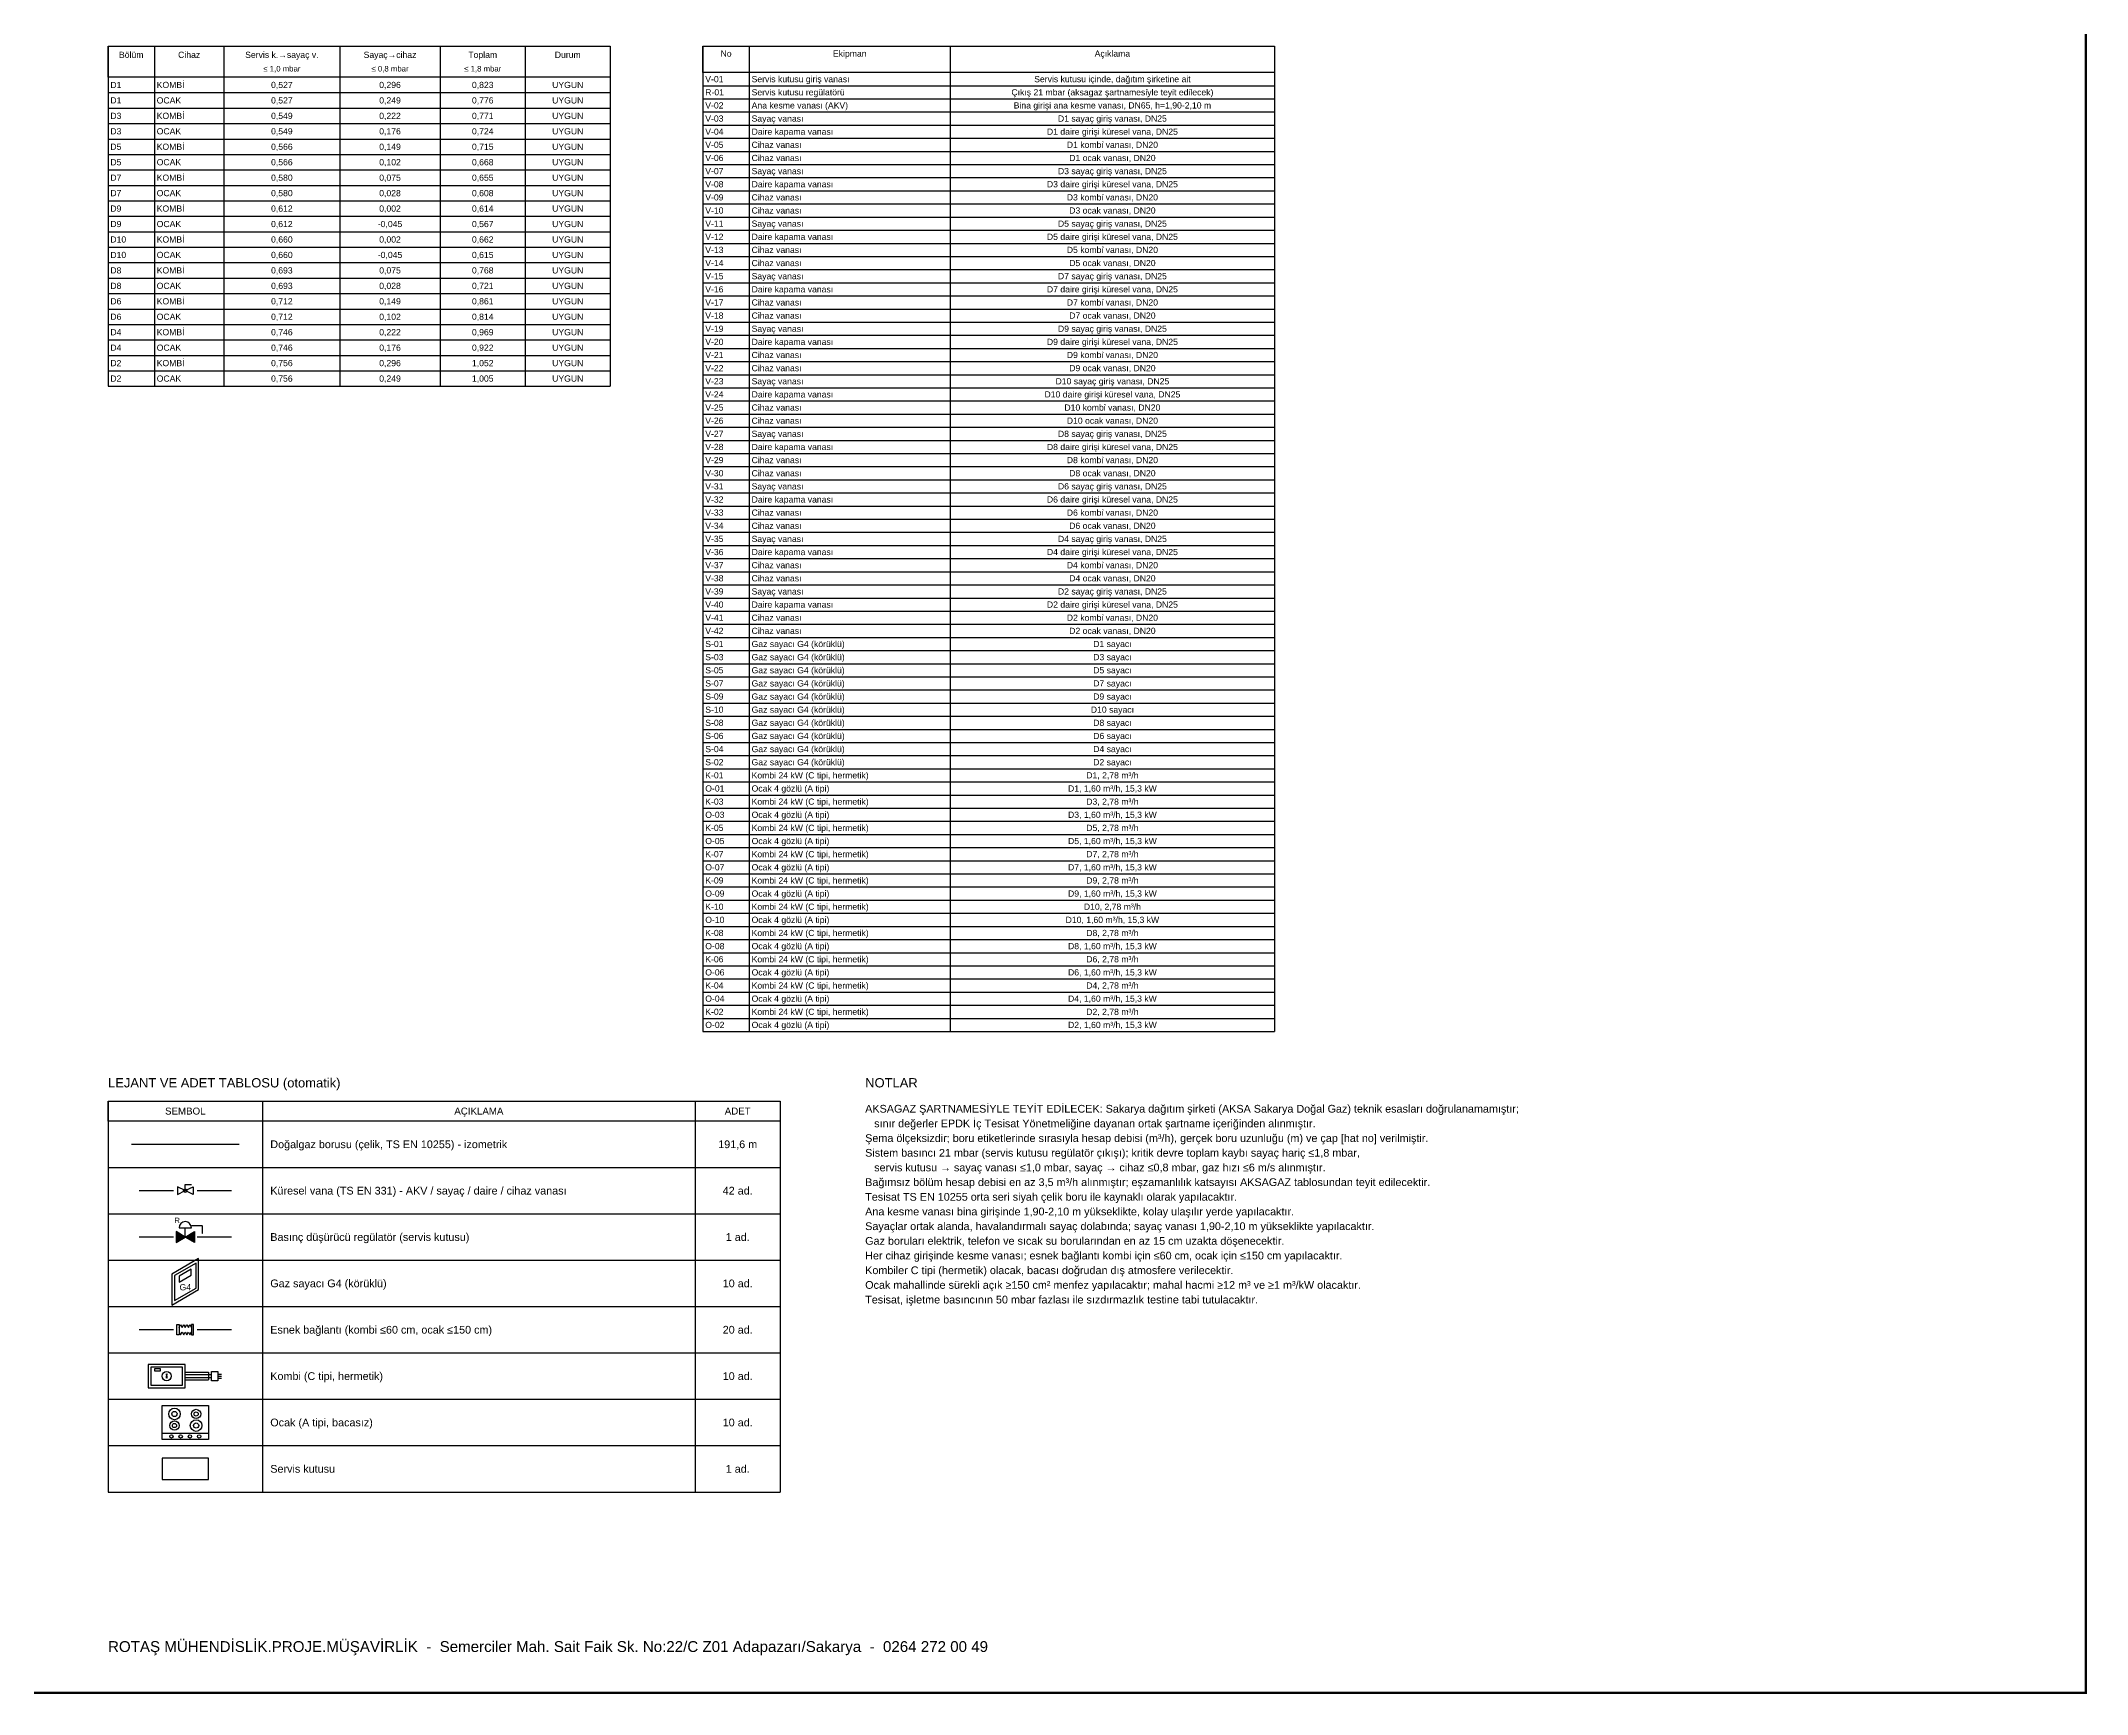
# Model space of a CAD drawing. Header units: centimetres. Extents: x -915 to 4395, y -955 to 2489.
# Drawn here: x 1747 to 4395, y -955 to 1184 of the extents above; entities that cross this region are included whole.
import ezdxf
from ezdxf.enums import TextEntityAlignment as Align

# ---------------------------------------------------------------- set-up
doc = ezdxf.new("R2010")
doc.units = ezdxf.units.CM
doc.linetypes.add('DASHED', pattern=[1.524, 1.27, -0.254])
for name, color, linetype in [('ROTAS-DOGALGAZ-LEJANT', 7, 'Continuous'), ('ROTAS-DOGALGAZ-NOT', 1, 'Continuous'), ('ROTAS-DOGALGAZ-PAFTA', 7, 'Continuous'), ('ROTAS-DOGALGAZ-TABLO', 7, 'Continuous'), ('ROTAS-DOGALGAZ-YAZI', 7, 'Continuous')]:
    doc.layers.add(name, color=color, linetype=linetype)
doc.styles.add('ROTAS', font='arial.ttf')

# ---------------------------------------------------------------- blocks, each defined once
blk = doc.blocks.new('ROTAS-DG-KURESEL-VANA')
for p, q in [((0, 2.2), (0, 8)), ((0, 8), (8, 8))]:
    blk.add_line(p, q)
for points in [[(-10, 5), (-10, -5), (0, 0)], [(10, 5), (10, -5), (0, 0)]]:
    blk.add_lwpolyline(points, close=True)
blk.add_circle((0, 0), 2.2)
at = {"style": 'ROTAS', "flags": 1}
blk.add_attdef('CAP', (-4, -1.5), '', height=3, dxfattribs=at)
blk = doc.blocks.new('ROTAS-DG-REGULATOR')
for points in [[(-12, 7), (-12, -7), (0, 0)], [(12, 7), (12, -7), (0, 0)]]:
    blk.add_hatch(color=7).paths.add_polyline_path(points)
for p, q in [((-8, 12), (8, 12)), ((0, 0), (0, 12))]:
    blk.add_line(p, q)
for points in [[(-12, 7), (-12, -7), (0, 0)], [(12, 7), (12, -7), (0, 0)]]:
    blk.add_lwpolyline(points, close=True)
at = {"linetype": 'DASHED', "ltscale": 0.15}
blk.add_lwpolyline([(8, 15), (22, 15), (22, 4)], dxfattribs=at)
blk.add_arc((0, 12), 8, 0, 180)
at = {"style": 'ROTAS'}
blk.add_text('R', height=7, dxfattribs=at).set_placement((-14, 18))
blk = doc.blocks.new('ROTAS-DG-SAYAC')
for points in [[(-17.3, -10), (17.3, 10), (17.3, 50), (-17.3, 30)], [(-13.9, -4), (13.9, 12), (13.9, 44), (-13.9, 28)], [(-7.8, 19.5), (7.8, 28.5), (7.8, 36.5), (-7.8, 27.5)]]:
    blk.add_lwpolyline(points, close=True)
at = {"style": 'ROTAS'}
blk.add_attdef('TIP', text='', height=8, dxfattribs=at).set_placement((0, 13), align=Align.MIDDLE_CENTER)
blk = doc.blocks.new('ROTAS-DG-ESNEK')
for points in [[(-10.75, 6.7), (-8.1, 6.7), (-8.1, -6.7), (-10.75, -6.7)], [(10.75, 6.7), (8.1, 6.7), (8.1, -6.7), (10.75, -6.7)]]:
    blk.add_lwpolyline(points, close=True)
for points in [[(-8.1, 3.1), (-6.075, 6.7), (-4.05, 3.1), (-2.025, 6.7), (0, 3.1), (2.025, 6.7), (4.05, 3.1), (6.075, 6.7), (8.1, 3.1)], [(-8.1, -3.1), (-6.075, -6.7), (-4.05, -3.1), (-2.025, -6.7), (0, -3.1), (2.025, -6.7), (4.05, -3.1), (6.075, -6.7), (8.1, -3.1)]]:
    blk.add_lwpolyline(points)
at = {"style": 'ROTAS', "flags": 1}
blk.add_attdef('CAP', (-4, -1.5), '', height=3, dxfattribs=at)
blk = doc.blocks.new('ROTAS-DG-KOMBI')
for p, q in [((47.8, 20), (78, 20)), ((47.8, 17), (82, 17)), ((47.8, 13), (82, 13)), ((47.8, 10), (78, 10)), ((78, 20), (78, 10)), ((90, 17.5), (95, 17.5)), ((90, 15), (95, 15)), ((90, 12.5), (95, 12.5))]:
    blk.add_line(p, q)
for points in [[(0, 0), (47.8, 0), (47.8, 30), (0, 30)], [(3.4, 3.4), (44.4, 3.4), (44.4, 26.6), (3.4, 26.6)], [(8, 22), (16, 22), (16, 24.5), (8, 24.5)], [(82, 21), (90, 21), (90, 9), (82, 9)]]:
    blk.add_lwpolyline(points, close=True)
blk.add_circle((23.9, 15), 6)
for centre, start, end in [((21.4, 15), 300, 60), ((26.4, 15), 120, 240)]:
    blk.add_arc(centre, 3, start, end)
blk = doc.blocks.new('ROTAS-DG-OCAK')
blk.add_line((-30, -36), (30, -36))
blk.add_lwpolyline([(-30, 0), (30, 0), (30, -44), (-30, -44)], close=True)
for centre, radius in [((-14, -11), 7.5), ((-14, -26), 6), ((-14, -11), 3.38), ((-14, -26), 2.7), ((14, -26), 7.5), ((14, -11), 6), ((14, -26), 3.38), ((14, -11), 2.7), ((-18, -40), 2.2), ((-6, -40), 2.2), ((6, -40), 2.2), ((18, -40), 2.2)]:
    blk.add_circle(centre, radius)

msp = doc.modelspace()

# ---------------------------------------------------------------- linework, layer by layer
at = {"layer": 'ROTAS-DOGALGAZ-LEJANT'}
for p, q in [((1833.7, -187.7), (1833.7, -693.7)), ((2033.7, -187.7), (2033.7, -693.7)), ((2593.7, -187.7), (2593.7, -693.7)), ((2703.7, -187.7), (2703.7, -693.7)), ((1833.7, -273.7), (2703.7, -273.7)), ((1833.7, -333.7), (2703.7, -333.7)), ((1833.7, -393.7), (2703.7, -393.7)), ((1833.7, -453.7), (2703.7, -453.7)), ((1833.7, -513.7), (2703.7, -513.7)), ((1833.7, -573.7), (2703.7, -573.7)), ((1833.7, -633.7), (2703.7, -633.7)), ((1833.7, -693.7), (2703.7, -693.7))]:
    msp.add_line(p, q, dxfattribs=at)
msp.add_lwpolyline([(1833.7, -187.7), (2703.7, -187.7), (2703.7, -213.7), (1833.7, -213.7)], close=True, dxfattribs=at)
at = {"layer": 'ROTAS-DOGALGAZ-LEJANT', "const_width": 1.5}
for points in [[(1863.7, -243.7), (2003.7, -243.7)], [(1873.7, -303.7), (1918.7, -303.7)], [(1948.7, -303.7), (1993.7, -303.7)], [(1873.7, -363.7), (1918.7, -363.7)], [(1948.7, -363.7), (1993.7, -363.7)], [(1873.7, -483.7), (1918.7, -483.7)], [(1948.7, -483.7), (1993.7, -483.7)]]:
    msp.add_lwpolyline(points, dxfattribs=at)
at = {"layer": 'ROTAS-DOGALGAZ-LEJANT', "linetype": 'DASHED', "ltscale": 0.6}
msp.add_lwpolyline([(1903.7, -677.7), (1963.7, -677.7), (1963.7, -649.7), (1903.7, -649.7)], close=True, dxfattribs=at)
at = {"layer": 'ROTAS-DOGALGAZ-PAFTA', "const_width": 3}
msp.add_lwpolyline([(-913.5, -953.7), (4393.7, -953.7), (4393.7, 2487.3), (-913.5, 2487.3)], close=True, dxfattribs=at)
at = {"layer": 'ROTAS-DOGALGAZ-TABLO'}
for p, q in [((1833.7, 1177.3), (1833.7, 737.3)), ((1893.7, 1177.3), (1893.7, 737.3)), ((1983.7, 1177.3), (1983.7, 737.3)), ((2133.7, 1177.3), (2133.7, 737.3)), ((2263.7, 1177.3), (2263.7, 737.3)), ((2373.7, 1177.3), (2373.7, 737.3)), ((2483.7, 1177.3), (2483.7, 737.3)), ((2603.7, 1177.3), (2603.7, -97.7)), ((2663.7, 1177.3), (2663.7, -97.7)), ((2923.7, 1177.3), (2923.7, -97.7)), ((3343.7, 1177.3), (3343.7, -97.7)), ((1833.7, 1117.3), (2483.7, 1117.3)), ((2603.7, 1126.3), (3343.7, 1126.3)), ((1833.7, 1097.3), (2483.7, 1097.3)), ((2603.7, 1109.3), (3343.7, 1109.3)), ((2603.7, 1092.3), (3343.7, 1092.3)), ((1833.7, 1077.3), (2483.7, 1077.3)), ((2603.7, 1075.3), (3343.7, 1075.3)), ((1833.7, 1057.3), (2483.7, 1057.3)), ((1833.7, 1037.3), (2483.7, 1037.3)), ((2603.7, 1058.3), (3343.7, 1058.3)), ((2603.7, 1041.3), (3343.7, 1041.3)), ((1833.7, 1017.3), (2483.7, 1017.3)), ((2603.7, 1024.3), (3343.7, 1024.3)), ((2603.7, 1007.3), (3343.7, 1007.3)), ((1833.7, 997.3), (2483.7, 997.3)), ((2603.7, 990.3), (3343.7, 990.3)), ((1833.7, 977.3), (2483.7, 977.3)), ((1833.7, 957.3), (2483.7, 957.3)), ((2603.7, 973.3), (3343.7, 973.3)), ((2603.7, 956.3), (3343.7, 956.3)), ((1833.7, 937.3), (2483.7, 937.3)), ((2603.7, 939.3), (3343.7, 939.3)), ((1833.7, 917.3), (2483.7, 917.3)), ((2603.7, 922.3), (3343.7, 922.3)), ((2603.7, 905.3), (3343.7, 905.3)), ((1833.7, 897.3), (2483.7, 897.3)), ((1833.7, 877.3), (2483.7, 877.3)), ((2603.7, 888.3), (3343.7, 888.3)), ((1833.7, 857.3), (2483.7, 857.3)), ((2603.7, 871.3), (3343.7, 871.3)), ((2603.7, 854.3), (3343.7, 854.3)), ((1833.7, 837.3), (2483.7, 837.3)), ((2603.7, 837.3), (3343.7, 837.3)), ((1833.7, 817.3), (2483.7, 817.3)), ((1833.7, 797.3), (2483.7, 797.3)), ((2603.7, 820.3), (3343.7, 820.3)), ((2603.7, 803.3), (3343.7, 803.3)), ((1833.7, 777.3), (2483.7, 777.3)), ((2603.7, 786.3), (3343.7, 786.3)), ((2603.7, 769.3), (3343.7, 769.3)), ((1833.7, 757.3), (2483.7, 757.3)), ((2603.7, 752.3), (3343.7, 752.3)), ((1833.7, 737.3), (2483.7, 737.3)), ((2603.7, 735.3), (3343.7, 735.3)), ((2603.7, 718.3), (3343.7, 718.3)), ((2603.7, 701.3), (3343.7, 701.3)), ((2603.7, 684.3), (3343.7, 684.3)), ((2603.7, 667.3), (3343.7, 667.3)), ((2603.7, 650.3), (3343.7, 650.3)), ((2603.7, 633.3), (3343.7, 633.3)), ((2603.7, 616.3), (3343.7, 616.3)), ((2603.7, 599.3), (3343.7, 599.3)), ((2603.7, 582.3), (3343.7, 582.3)), ((2603.7, 565.3), (3343.7, 565.3)), ((2603.7, 548.3), (3343.7, 548.3)), ((2603.7, 531.3), (3343.7, 531.3)), ((2603.7, 514.3), (3343.7, 514.3)), ((2603.7, 497.3), (3343.7, 497.3)), ((2603.7, 480.3), (3343.7, 480.3)), ((2603.7, 463.3), (3343.7, 463.3)), ((2603.7, 446.3), (3343.7, 446.3)), ((2603.7, 429.3), (3343.7, 429.3)), ((2603.7, 412.3), (3343.7, 412.3)), ((2603.7, 395.3), (3343.7, 395.3)), ((2603.7, 378.3), (3343.7, 378.3)), ((2603.7, 361.3), (3343.7, 361.3)), ((2603.7, 344.3), (3343.7, 344.3)), ((2603.7, 327.3), (3343.7, 327.3)), ((2603.7, 310.3), (3343.7, 310.3)), ((2603.7, 293.3), (3343.7, 293.3)), ((2603.7, 276.3), (3343.7, 276.3)), ((2603.7, 259.3), (3343.7, 259.3)), ((2603.7, 242.3), (3343.7, 242.3)), ((2603.7, 225.3), (3343.7, 225.3)), ((2603.7, 208.3), (3343.7, 208.3)), ((2603.7, 191.3), (3343.7, 191.3)), ((2603.7, 174.3), (3343.7, 174.3)), ((2603.7, 157.3), (3343.7, 157.3)), ((2603.7, 140.3), (3343.7, 140.3)), ((2603.7, 123.3), (3343.7, 123.3)), ((2603.7, 106.3), (3343.7, 106.3)), ((2603.7, 89.3), (3343.7, 89.3)), ((2603.7, 72.3), (3343.7, 72.3)), ((2603.7, 55.3), (3343.7, 55.3)), ((2603.7, 38.3), (3343.7, 38.3)), ((2603.7, 21.3), (3343.7, 21.3)), ((2603.7, 4.3), (3343.7, 4.3)), ((2603.7, -12.7), (3343.7, -12.7)), ((2603.7, -29.7), (3343.7, -29.7)), ((2603.7, -46.7), (3343.7, -46.7)), ((2603.7, -63.7), (3343.7, -63.7)), ((2603.7, -80.7), (3343.7, -80.7)), ((2603.7, -97.7), (3343.7, -97.7))]:
    msp.add_line(p, q, dxfattribs=at)
for points in [[(1833.7, 1177.3), (2483.7, 1177.3), (2483.7, 1137.3), (1833.7, 1137.3)], [(2603.7, 1177.3), (3343.7, 1177.3), (3343.7, 1143.3), (2603.7, 1143.3)]]:
    msp.add_lwpolyline(points, close=True, dxfattribs=at)

# ---------------------------------------------------------------- block references
at = {"layer": 'ROTAS-DOGALGAZ-LEJANT'}
for name, p in [('ROTAS-DG-KURESEL-VANA', (1933.7, -303.7)), ('ROTAS-DG-REGULATOR', (1933.7, -363.7)), ('ROTAS-DG-ESNEK', (1933.7, -483.7)), ('ROTAS-DG-KOMBI', (1885.7, -558.7)), ('ROTAS-DG-OCAK', (1933.7, -581.7))]:
    msp.add_blockref(name, p, dxfattribs=at)
msp.add_blockref('ROTAS-DG-SAYAC', (1933.7, -441.7), dxfattribs=at).add_auto_attribs({'TIP': 'G4'})

# ---------------------------------------------------------------- texts
at = {"layer": 'ROTAS-DOGALGAZ-LEJANT', "style": 'ROTAS'}
msp.add_text('LEJANT VE ADET TABLOSU (otomatik)', height=12, dxfattribs=at).set_placement((1833.7, -173.7), align=Align.BOTTOM_LEFT)
for s, height, p in [('SEMBOL', 9, (1933.7, -200.7)), ('AÇIKLAMA', 9, (2313.7, -200.7)), ('ADET', 9, (2648.7, -200.7)), ('191,6 m', 10, (2648.7, -243.7)), ('42 ad.', 10, (2648.7, -303.7)), ('1 ad.', 10, (2648.7, -363.7)), ('10 ad.', 10, (2648.7, -423.7)), ('20 ad.', 10, (2648.7, -483.7)), ('10 ad.', 10, (2648.7, -543.7)), ('10 ad.', 10, (2648.7, -603.7)), ('1 ad.', 10, (2648.7, -663.7))]:
    msp.add_text(s, height=height, dxfattribs=at).set_placement(p, align=Align.MIDDLE_CENTER)
for s, p in [('Doğalgaz borusu (çelik, TS EN 10255) - izometrik', (2043.7, -243.7)), ('Küresel vana (TS EN 331) - AKV / sayaç / daire / cihaz vanası', (2043.7, -303.7)), ('Basınç düşürücü regülatör (servis kutusu)', (2043.7, -363.7)), ('Gaz sayacı G4 (körüklü)', (2043.7, -423.7)), ('Esnek bağlantı (kombi ≤60 cm, ocak ≤150 cm)', (2043.7, -483.7)), ('Kombi (C tipi, hermetik)', (2043.7, -543.7)), ('Ocak (A tipi, bacasız)', (2043.7, -603.7)), ('Servis kutusu', (2043.7, -663.7))]:
    msp.add_text(s, height=10, dxfattribs=at).set_placement(p, align=Align.MIDDLE_LEFT)
at = {"layer": 'ROTAS-DOGALGAZ-NOT', "style": 'ROTAS'}
msp.add_text('NOTLAR', height=12, dxfattribs=at).set_placement((2813.7, -173.7), align=Align.BOTTOM_LEFT)
for s, p in [('AKSAGAZ ŞARTNAMESİYLE TEYİT EDİLECEK: Sakarya dağıtım şirketi (AKSA Sakarya Doğal Gaz) teknik esasları doğrulanamamıştır;', (2813.7, -197.7)), ('   sınır değerler EPDK İç Tesisat Yönetmeliğine dayanan ortak şartname içeriğinden alınmıştır.', (2813.7, -216.7)), ('Şema ölçeksizdir; boru etiketlerinde sırasıyla hesap debisi (m³/h), gerçek boru uzunluğu (m) ve çap [hat no] verilmiştir.', (2813.7, -235.7)), ('Sistem basıncı 21 mbar (servis kutusu regülatör çıkışı); kritik devre toplam kaybı sayaç hariç ≤1,8 mbar,', (2813.7, -254.7)), ('Bağımsız bölüm hesap debisi en az 3,5 m³/h alınmıştır; eşzamanlılık katsayısı AKSAGAZ tablosundan teyit edilecektir.', (2813.7, -292.7)), ('   servis kutusu → sayaç vanası ≤1,0 mbar, sayaç → cihaz ≤0,8 mbar, gaz hızı ≤6 m/s alınmıştır.', (2813.7, -273.7)), ('Tesisat TS EN 10255 orta seri siyah çelik boru ile kaynaklı olarak yapılacaktır.', (2813.7, -311.7)), ('Ana kesme vanası bina girişinde 1,90-2,10 m yükseklikte, kolay ulaşılır yerde yapılacaktır.', (2813.7, -330.7)), ('Sayaçlar ortak alanda, havalandırmalı sayaç dolabında; sayaç vanası 1,90-2,10 m yükseklikte yapılacaktır.', (2813.7, -349.7)), ('Gaz boruları elektrik, telefon ve sıcak su borularından en az 15 cm uzakta döşenecektir.', (2813.7, -368.7)), ('Her cihaz girişinde kesme vanası; esnek bağlantı kombi için ≤60 cm, ocak için ≤150 cm yapılacaktır.', (2813.7, -387.7)), ('Ocak mahallinde sürekli açık ≥150 cm² menfez yapılacaktır; mahal hacmi ≥12 m³ ve ≥1 m³/kW olacaktır.', (2813.7, -425.7)), ('Kombiler C tipi (hermetik) olacak, bacası doğrudan dış atmosfere verilecektir.', (2813.7, -406.7)), ('Tesisat, işletme basıncının 50 mbar fazlası ile sızdırmazlık testine tabi tutulacaktır.', (2813.7, -444.7))]:
    msp.add_text(s, height=10, dxfattribs=at).set_placement(p, align=Align.MIDDLE_LEFT)
at = {"layer": 'ROTAS-DOGALGAZ-TABLO', "style": 'ROTAS'}
for s, height, p in [('Bölüm', 8, (1863.7, 1166.3)), ('Cihaz', 8, (1938.7, 1166.3)), ('Servis k.→sayaç v.', 8, (2058.7, 1166.3)), ('Sayaç→cihaz', 8, (2198.7, 1166.3)), ('Toplam', 8, (2318.7, 1166.3)), ('Durum', 8, (2428.7, 1166.3)), ('No', 8, (2633.7, 1167.9)), ('Ekipman', 8, (2793.7, 1167.9)), ('Açıklama', 8, (3133.7, 1167.9)), ('≤ 1,0 mbar', 7.2, (2058.7, 1148.3)), ('≤ 0,8 mbar', 7.2, (2198.7, 1148.3)), ('≤ 1,8 mbar', 7.2, (2318.7, 1148.3)), ('Servis kutusu içinde, dağıtım şirketine ait', 8, (3133.7, 1134.8)), ('0,527', 8, (2058.7, 1127.3)), ('0,296', 8, (2198.7, 1127.3)), ('0,823', 8, (2318.7, 1127.3)), ('UYGUN', 8, (2428.7, 1127.3)), ('Çıkış 21 mbar (aksagaz şartnamesi̇yle teyi̇t edi̇lecek)', 8, (3133.7, 1117.8)), ('0,527', 8, (2058.7, 1107.3)), ('0,549', 8, (2058.7, 1087.3)), ('0,249', 8, (2198.7, 1107.3)), ('0,222', 8, (2198.7, 1087.3)), ('0,776', 8, (2318.7, 1107.3)), ('0,771', 8, (2318.7, 1087.3)), ('UYGUN', 8, (2428.7, 1107.3)), ('UYGUN', 8, (2428.7, 1087.3)), ('Bina girişi ana kesme vanası, DN65, h=1,90-2,10 m', 8, (3133.7, 1100.8)), ('D1 sayaç giriş vanası, DN25', 8, (3133.7, 1083.8)), ('0,549', 8, (2058.7, 1067.3)), ('0,176', 8, (2198.7, 1067.3)), ('0,724', 8, (2318.7, 1067.3)), ('UYGUN', 8, (2428.7, 1067.3)), ('D1 daire girişi küresel vana, DN25', 8, (3133.7, 1066.8)), ('0,566', 8, (2058.7, 1047.3)), ('0,149', 8, (2198.7, 1047.3)), ('0,715', 8, (2318.7, 1047.3)), ('UYGUN', 8, (2428.7, 1047.3)), ('D1 kombi̇ vanası, DN20', 8, (3133.7, 1049.8)), ('D1 ocak vanası, DN20', 8, (3133.7, 1032.8)), ('0,566', 8, (2058.7, 1027.3)), ('0,580', 8, (2058.7, 1007.3)), ('0,102', 8, (2198.7, 1027.3)), ('0,075', 8, (2198.7, 1007.3)), ('0,668', 8, (2318.7, 1027.3)), ('0,655', 8, (2318.7, 1007.3)), ('UYGUN', 8, (2428.7, 1027.3)), ('UYGUN', 8, (2428.7, 1007.3)), ('D3 sayaç giriş vanası, DN25', 8, (3133.7, 1015.8)), ('0,580', 8, (2058.7, 987.3)), ('0,028', 8, (2198.7, 987.3)), ('0,608', 8, (2318.7, 987.3)), ('UYGUN', 8, (2428.7, 987.3)), ('D3 daire girişi küresel vana, DN25', 8, (3133.7, 998.8)), ('D3 kombi̇ vanası, DN20', 8, (3133.7, 981.8)), ('0,612', 8, (2058.7, 967.3)), ('0,002', 8, (2198.7, 967.3)), ('0,614', 8, (2318.7, 967.3)), ('UYGUN', 8, (2428.7, 967.3)), ('D3 ocak vanası, DN20', 8, (3133.7, 964.8)), ('0,612', 8, (2058.7, 947.3)), ('0,660', 8, (2058.7, 927.3)), ('-0,045', 8, (2198.7, 947.3)), ('0,002', 8, (2198.7, 927.3)), ('0,567', 8, (2318.7, 947.3)), ('0,662', 8, (2318.7, 927.3)), ('UYGUN', 8, (2428.7, 947.3)), ('UYGUN', 8, (2428.7, 927.3)), ('D5 daire girişi küresel vana, DN25', 8, (3133.7, 930.8)), ('D5 sayaç giriş vanası, DN25', 8, (3133.7, 947.8)), ('0,660', 8, (2058.7, 907.3)), ('-0,045', 8, (2198.7, 907.3)), ('0,615', 8, (2318.7, 907.3)), ('UYGUN', 8, (2428.7, 907.3)), ('D5 kombi̇ vanası, DN20', 8, (3133.7, 913.8)), ('D5 ocak vanası, DN20', 8, (3133.7, 896.8)), ('0,693', 8, (2058.7, 887.3)), ('0,075', 8, (2198.7, 887.3)), ('0,768', 8, (2318.7, 887.3)), ('UYGUN', 8, (2428.7, 887.3)), ('D7 sayaç giriş vanası, DN25', 8, (3133.7, 879.8)), ('0,693', 8, (2058.7, 867.3)), ('0,712', 8, (2058.7, 847.3)), ('0,028', 8, (2198.7, 867.3)), ('0,149', 8, (2198.7, 847.3)), ('0,721', 8, (2318.7, 867.3)), ('0,861', 8, (2318.7, 847.3)), ('UYGUN', 8, (2428.7, 867.3)), ('UYGUN', 8, (2428.7, 847.3)), ('D7 daire girişi küresel vana, DN25', 8, (3133.7, 862.8)), ('D7 kombi̇ vanası, DN20', 8, (3133.7, 845.8)), ('0,712', 8, (2058.7, 827.3)), ('0,102', 8, (2198.7, 827.3)), ('0,814', 8, (2318.7, 827.3)), ('UYGUN', 8, (2428.7, 827.3)), ('D7 ocak vanası, DN20', 8, (3133.7, 828.8)), ('0,746', 8, (2058.7, 807.3)), ('0,222', 8, (2198.7, 807.3)), ('0,969', 8, (2318.7, 807.3)), ('UYGUN', 8, (2428.7, 807.3)), ('D9 daire girişi küresel vana, DN25', 8, (3133.7, 794.8)), ('D9 sayaç giriş vanası, DN25', 8, (3133.7, 811.8)), ('0,746', 8, (2058.7, 787.3)), ('0,756', 8, (2058.7, 767.3)), ('0,176', 8, (2198.7, 787.3)), ('0,296', 8, (2198.7, 767.3)), ('0,922', 8, (2318.7, 787.3)), ('1,052', 8, (2318.7, 767.3)), ('UYGUN', 8, (2428.7, 787.3)), ('UYGUN', 8, (2428.7, 767.3)), ('D9 kombi̇ vanası, DN20', 8, (3133.7, 777.8)), ('0,756', 8, (2058.7, 747.3)), ('0,249', 8, (2198.7, 747.3)), ('1,005', 8, (2318.7, 747.3)), ('UYGUN', 8, (2428.7, 747.3)), ('D10 sayaç giriş vanası, DN25', 8, (3133.7, 743.8)), ('D9 ocak vanası, DN20', 8, (3133.7, 760.8)), ('D10 daire girişi küresel vana, DN25', 8, (3133.7, 726.8)), ('D10 kombi̇ vanası, DN20', 8, (3133.7, 709.8)), ('D10 ocak vanası, DN20', 8, (3133.7, 692.8)), ('D8 daire girişi küresel vana, DN25', 8, (3133.7, 658.8)), ('D8 sayaç giriş vanası, DN25', 8, (3133.7, 675.8)), ('D8 kombi̇ vanası, DN20', 8, (3133.7, 641.8)), ('D6 sayaç giriş vanası, DN25', 8, (3133.7, 607.8)), ('D8 ocak vanası, DN20', 8, (3133.7, 624.8)), ('D6 daire girişi küresel vana, DN25', 8, (3133.7, 590.8)), ('D6 kombi̇ vanası, DN20', 8, (3133.7, 573.8)), ('D6 ocak vanası, DN20', 8, (3133.7, 556.8)), ('D4 sayaç giriş vanası, DN25', 8, (3133.7, 539.8)), ('D4 daire girişi küresel vana, DN25', 8, (3133.7, 522.8)), ('D4 kombi̇ vanası, DN20', 8, (3133.7, 505.8)), ('D4 ocak vanası, DN20', 8, (3133.7, 488.8)), ('D2 daire girişi küresel vana, DN25', 8, (3133.7, 454.8)), ('D2 sayaç giriş vanası, DN25', 8, (3133.7, 471.8)), ('D2 kombi̇ vanası, DN20', 8, (3133.7, 437.8)), ('D2 ocak vanası, DN20', 8, (3133.7, 420.8)), ('D1 sayacı', 8, (3133.7, 403.8)), ('D3 sayacı', 8, (3133.7, 386.8)), ('D5 sayacı', 8, (3133.7, 369.8)), ('D7 sayacı', 8, (3133.7, 352.8)), ('D10 sayacı', 8, (3133.7, 318.8)), ('D9 sayacı', 8, (3133.7, 335.8)), ('D8 sayacı', 8, (3133.7, 301.8)), ('D6 sayacı', 8, (3133.7, 284.8)), ('D4 sayacı', 8, (3133.7, 267.8)), ('D2 sayacı', 8, (3133.7, 250.8)), ('D1, 1,60 m³/h, 15,3 kW', 8, (3133.7, 216.8)), ('D1, 2,78 m³/h', 8, (3133.7, 233.8)), ('D3, 1,60 m³/h, 15,3 kW', 8, (3133.7, 182.8)), ('D3, 2,78 m³/h', 8, (3133.7, 199.8)), ('D5, 2,78 m³/h', 8, (3133.7, 165.8)), ('D5, 1,60 m³/h, 15,3 kW', 8, (3133.7, 148.8)), ('D7, 2,78 m³/h', 8, (3133.7, 131.8)), ('D7, 1,60 m³/h, 15,3 kW', 8, (3133.7, 114.8)), ('D9, 1,60 m³/h, 15,3 kW', 8, (3133.7, 80.8)), ('D9, 2,78 m³/h', 8, (3133.7, 97.8)), ('D10, 2,78 m³/h', 8, (3133.7, 63.8)), ('D10, 1,60 m³/h, 15,3 kW', 8, (3133.7, 46.8)), ('D8, 2,78 m³/h', 8, (3133.7, 29.8)), ('D8, 1,60 m³/h, 15,3 kW', 8, (3133.7, 12.8)), ('D6, 2,78 m³/h', 8, (3133.7, -4.2)), ('D6, 1,60 m³/h, 15,3 kW', 8, (3133.7, -21.2)), ('D4, 1,60 m³/h, 15,3 kW', 8, (3133.7, -55.2)), ('D4, 2,78 m³/h', 8, (3133.7, -38.2)), ('D2, 2,78 m³/h', 8, (3133.7, -72.2)), ('D2, 1,60 m³/h, 15,3 kW', 8, (3133.7, -89.2))]:
    msp.add_text(s, height=height, dxfattribs=at).set_placement(p, align=Align.MIDDLE_CENTER)
for s, p in [('V-01', (2606.7, 1134.8)), ('Servis kutusu giriş vanası', (2666.7, 1134.8)), ('D1', (1836.7, 1127.3)), ('KOMBİ', (1896.7, 1127.3)), ('R-01', (2606.7, 1117.8)), ('Servis kutusu regülatörü', (2666.7, 1117.8)), ('D1', (1836.7, 1107.3)), ('D3', (1836.7, 1087.3)), ('OCAK', (1896.7, 1107.3)), ('KOMBİ', (1896.7, 1087.3)), ('V-02', (2606.7, 1100.8)), ('V-03', (2606.7, 1083.8)), ('Ana kesme vanası (AKV)', (2666.7, 1100.8)), ('Sayaç vanası', (2666.7, 1083.8)), ('D3', (1836.7, 1067.3)), ('OCAK', (1896.7, 1067.3)), ('V-04', (2606.7, 1066.8)), ('Daire kapama vanası', (2666.7, 1066.8)), ('D5', (1836.7, 1047.3)), ('KOMBİ', (1896.7, 1047.3)), ('V-05', (2606.7, 1049.8)), ('V-06', (2606.7, 1032.8)), ('Cihaz vanası', (2666.7, 1049.8)), ('Cihaz vanası', (2666.7, 1032.8)), ('D5', (1836.7, 1027.3)), ('D7', (1836.7, 1007.3)), ('OCAK', (1896.7, 1027.3)), ('KOMBİ', (1896.7, 1007.3)), ('V-07', (2606.7, 1015.8)), ('Sayaç vanası', (2666.7, 1015.8)), ('D7', (1836.7, 987.3)), ('OCAK', (1896.7, 987.3)), ('V-08', (2606.7, 998.8)), ('V-09', (2606.7, 981.8)), ('Cihaz vanası', (2666.7, 981.8)), ('Daire kapama vanası', (2666.7, 998.8)), ('D9', (1836.7, 967.3)), ('KOMBİ', (1896.7, 967.3)), ('V-10', (2606.7, 964.8)), ('Cihaz vanası', (2666.7, 964.8)), ('D9', (1836.7, 947.3)), ('D10', (1836.7, 927.3)), ('OCAK', (1896.7, 947.3)), ('KOMBİ', (1896.7, 927.3)), ('V-11', (2606.7, 947.8)), ('V-12', (2606.7, 930.8)), ('Sayaç vanası', (2666.7, 947.8)), ('Daire kapama vanası', (2666.7, 930.8)), ('D10', (1836.7, 907.3)), ('OCAK', (1896.7, 907.3)), ('V-13', (2606.7, 913.8)), ('V-14', (2606.7, 896.8)), ('Cihaz vanası', (2666.7, 913.8)), ('Cihaz vanası', (2666.7, 896.8)), ('D8', (1836.7, 887.3)), ('KOMBİ', (1896.7, 887.3)), ('V-15', (2606.7, 879.8)), ('Sayaç vanası', (2666.7, 879.8)), ('D8', (1836.7, 867.3)), ('D6', (1836.7, 847.3)), ('OCAK', (1896.7, 867.3)), ('KOMBİ', (1896.7, 847.3)), ('V-16', (2606.7, 862.8)), ('V-17', (2606.7, 845.8)), ('Cihaz vanası', (2666.7, 845.8)), ('Daire kapama vanası', (2666.7, 862.8)), ('D6', (1836.7, 827.3)), ('OCAK', (1896.7, 827.3)), ('V-18', (2606.7, 828.8)), ('Cihaz vanası', (2666.7, 828.8)), ('D4', (1836.7, 807.3)), ('KOMBİ', (1896.7, 807.3)), ('V-19', (2606.7, 811.8)), ('V-20', (2606.7, 794.8)), ('Sayaç vanası', (2666.7, 811.8)), ('Daire kapama vanası', (2666.7, 794.8)), ('D4', (1836.7, 787.3)), ('D2', (1836.7, 767.3)), ('OCAK', (1896.7, 787.3)), ('KOMBİ', (1896.7, 767.3)), ('V-21', (2606.7, 777.8)), ('Cihaz vanası', (2666.7, 777.8)), ('D2', (1836.7, 747.3)), ('OCAK', (1896.7, 747.3)), ('V-22', (2606.7, 760.8)), ('V-23', (2606.7, 743.8)), ('Sayaç vanası', (2666.7, 743.8)), ('Cihaz vanası', (2666.7, 760.8)), ('V-24', (2606.7, 726.8)), ('Daire kapama vanası', (2666.7, 726.8)), ('V-25', (2606.7, 709.8)), ('V-26', (2606.7, 692.8)), ('Cihaz vanası', (2666.7, 709.8)), ('Cihaz vanası', (2666.7, 692.8)), ('V-27', (2606.7, 675.8)), ('V-28', (2606.7, 658.8)), ('Sayaç vanası', (2666.7, 675.8)), ('Daire kapama vanası', (2666.7, 658.8)), ('V-29', (2606.7, 641.8)), ('Cihaz vanası', (2666.7, 641.8)), ('V-30', (2606.7, 624.8)), ('V-31', (2606.7, 607.8)), ('Sayaç vanası', (2666.7, 607.8)), ('Cihaz vanası', (2666.7, 624.8)), ('V-32', (2606.7, 590.8)), ('Daire kapama vanası', (2666.7, 590.8)), ('V-33', (2606.7, 573.8)), ('V-34', (2606.7, 556.8)), ('Cihaz vanası', (2666.7, 573.8)), ('Cihaz vanası', (2666.7, 556.8)), ('V-35', (2606.7, 539.8)), ('Sayaç vanası', (2666.7, 539.8)), ('V-36', (2606.7, 522.8)), ('V-37', (2606.7, 505.8)), ('Cihaz vanası', (2666.7, 505.8)), ('Daire kapama vanası', (2666.7, 522.8)), ('V-38', (2606.7, 488.8)), ('Cihaz vanası', (2666.7, 488.8)), ('V-39', (2606.7, 471.8)), ('V-40', (2606.7, 454.8)), ('Sayaç vanası', (2666.7, 471.8)), ('Daire kapama vanası', (2666.7, 454.8)), ('V-41', (2606.7, 437.8)), ('V-42', (2606.7, 420.8)), ('Cihaz vanası', (2666.7, 437.8)), ('Cihaz vanası', (2666.7, 420.8)), ('S-01', (2606.7, 403.8)), ('Gaz sayacı G4 (körüklü)', (2666.7, 403.8)), ('S-03', (2606.7, 386.8)), ('S-05', (2606.7, 369.8)), ('Gaz sayacı G4 (körüklü)', (2666.7, 386.8)), ('Gaz sayacı G4 (körüklü)', (2666.7, 369.8)), ('S-07', (2606.7, 352.8)), ('Gaz sayacı G4 (körüklü)', (2666.7, 352.8)), ('S-09', (2606.7, 335.8)), ('S-10', (2606.7, 318.8)), ('Gaz sayacı G4 (körüklü)', (2666.7, 335.8)), ('Gaz sayacı G4 (körüklü)', (2666.7, 318.8)), ('S-08', (2606.7, 301.8)), ('Gaz sayacı G4 (körüklü)', (2666.7, 301.8)), ('S-06', (2606.7, 284.8)), ('S-04', (2606.7, 267.8)), ('Gaz sayacı G4 (körüklü)', (2666.7, 284.8)), ('Gaz sayacı G4 (körüklü)', (2666.7, 267.8)), ('S-02', (2606.7, 250.8)), ('Gaz sayacı G4 (körüklü)', (2666.7, 250.8)), ('O-01', (2606.7, 216.8)), ('K-01', (2606.7, 233.8)), ('Ocak 4 gözlü (A tipi)', (2666.7, 216.8)), ('Kombi 24 kW (C tipi, hermetik)', (2666.7, 233.8)), ('O-03', (2606.7, 182.8)), ('K-03', (2606.7, 199.8)), ('Ocak 4 gözlü (A tipi)', (2666.7, 182.8)), ('Kombi 24 kW (C tipi, hermetik)', (2666.7, 199.8)), ('K-05', (2606.7, 165.8)), ('Kombi 24 kW (C tipi, hermetik)', (2666.7, 165.8)), ('O-05', (2606.7, 148.8)), ('K-07', (2606.7, 131.8)), ('Ocak 4 gözlü (A tipi)', (2666.7, 148.8)), ('Kombi 24 kW (C tipi, hermetik)', (2666.7, 131.8)), ('O-07', (2606.7, 114.8)), ('Ocak 4 gözlü (A tipi)', (2666.7, 114.8)), ('O-09', (2606.7, 80.8)), ('K-09', (2606.7, 97.8)), ('Ocak 4 gözlü (A tipi)', (2666.7, 80.8)), ('Kombi 24 kW (C tipi, hermetik)', (2666.7, 97.8)), ('K-10', (2606.7, 63.8)), ('Kombi 24 kW (C tipi, hermetik)', (2666.7, 63.8)), ('O-10', (2606.7, 46.8)), ('K-08', (2606.7, 29.8)), ('Ocak 4 gözlü (A tipi)', (2666.7, 46.8)), ('Kombi 24 kW (C tipi, hermetik)', (2666.7, 29.8)), ('O-08', (2606.7, 12.8)), ('Ocak 4 gözlü (A tipi)', (2666.7, 12.8)), ('Kombi 24 kW (C tipi, hermetik)', (2666.7, -4.2)), ('O-06', (2606.7, -21.2)), ('K-06', (2606.7, -4.2)), ('Ocak 4 gözlü (A tipi)', (2666.7, -21.2)), ('O-04', (2606.7, -55.2)), ('K-04', (2606.7, -38.2)), ('Ocak 4 gözlü (A tipi)', (2666.7, -55.2)), ('Kombi 24 kW (C tipi, hermetik)', (2666.7, -38.2)), ('K-02', (2606.7, -72.2)), ('Kombi 24 kW (C tipi, hermetik)', (2666.7, -72.2)), ('O-02', (2606.7, -89.2)), ('Ocak 4 gözlü (A tipi)', (2666.7, -89.2))]:
    msp.add_text(s, height=8, dxfattribs=at).set_placement(p, align=Align.MIDDLE_LEFT)
at = {"layer": 'ROTAS-DOGALGAZ-YAZI', "style": 'ROTAS'}
msp.add_text('ROTAŞ MÜHENDİSLİK.PROJE.MÜŞAVİRLİK  -  Semerciler Mah. Sait Faik Sk. No:22/C Z01 Adapazarı/Sakarya  -  0264 272 00 49', height=14, dxfattribs=at).set_placement((1833.7, -893.7), align=Align.MIDDLE_LEFT)

doc.saveas('drawing.dxf')
